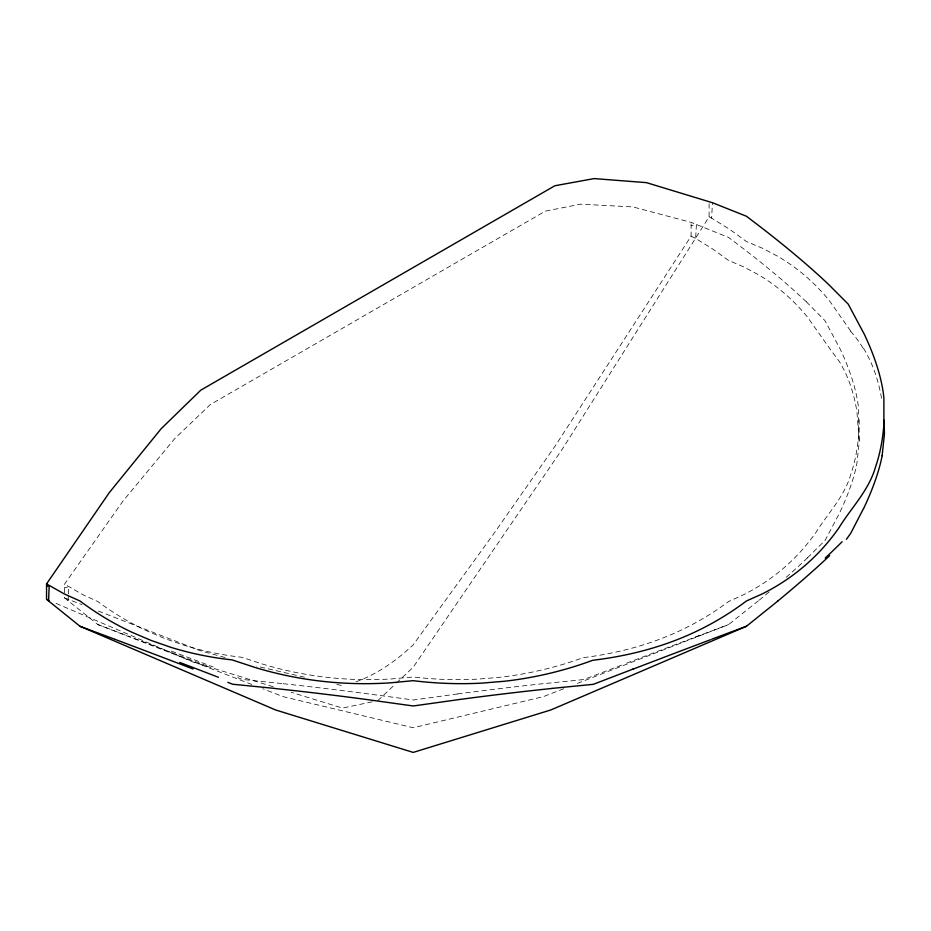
<?xml version="1.0" encoding="UTF-8"?>
<svg xmlns="http://www.w3.org/2000/svg" width="931" height="931" viewBox="0 0 931 931"><rect width="100%" height="100%" fill="white"/><g stroke="black" fill="none" stroke-linecap="round" stroke-linejoin="round"><path stroke-width="0.7" stroke-dasharray="4.66 3.49" d="M251.894 684.518L97.895 624.596L64.542 597.877L64.542 594.025M64.542 592.744L64.542 584.121L122.915 501.157L174.807 438.536L210.301 404.578L545.357 211.139L580.595 204.168L632.882 206.915L691.105 222.369L728.566 237.417L743.508 248.74A360.227 69.127 30.4 0 1 783.797 281.441A356.876 68.487 30.4 0 1 806.269 301.772M356.061 681.795A165.218 95.381 -60 0 0 413.201 644.834L493.418 534.231L555.388 445.681L691.105 236.148L691.105 222.369M806.269 301.772L824.913 320.59L840.134 348.974A357.05 131.411 39 0 1 850.701 374.704A360.39 132.644 39 0 1 858.661 409.233L858.661 434.265A359.657 200.735 44.9 0 1 850.701 474.694C844.324 496.793 827.927 513.225 816.08 532.253A358.412 263.066 47 0 1 783.786 567.957A358.563 263.182 47 0 1 743.52 594.746L728.566 601.566A362.974 315.283 42.1 0 1 679.199 631.043C648.884 645.148 616.206 653.562 583.085 657.67A361.659 340.42 20.2 0 1 499.784 677.291L478.266 679.095A363.323 341.98 20.2 0 1 413.213 676.977L391.532 678.932A358.342 337.359 -20.2 0 1 326.641 677.291A358.237 337.266 -20.2 0 1 263.601 664.385L241.746 657.286A362.927 315.19 -42 0 1 183.523 645.09L165.078 638.654L147.226 631.032A362.38 314.725 -42 0 1 97.86 601.566L82.929 594.769L64.542 584.121M68.114 600.856L68.347 595.27M68.405 593.873L68.696 586.879L64.542 587.612M850.655 331.052L829.8 301.225A352.907 257.491 -54.3 0 0 777.839 256.351L762.477 248.251L746.383 241.501L729.473 229.201L711.633 218.145L712.448 202.714M807.491 557.832L825.157 540.271L839.401 513.342A339.664 112.558 -42.4 0 0 856.916 463.359L859.197 442.469L856.986 412.165A339.687 185.525 -49.4 0 0 839.401 361.612C828.299 347.042 818.209 331.995 807.468 317.134A339.64 248.065 -52.7 0 0 758.3 274.645L743.764 266.906L728.531 260.412L712.529 248.88L695.643 238.487L696.411 224.464L691.105 225.861M709.096 203.68L709.108 216.818L562.766 448.405L413.213 667.224L396.559 682.947M377.823 700.636L395.512 683.936M758.369 600.821L728.612 624.55L574.543 684.506M563.732 688.719L543.46 696.609L413.213 727.751L282.954 696.609L262.693 688.719M621.675 665.106L583.667 679.549L544.635 683.552M695.713 636.99L728.612 624.55M372.156 701.834L342.433 708.084L291.194 692.28M457.563 693.979L413.271 699.984L368.955 693.967A339.664 27.465 7.6 0 0 281.884 683.563M281.825 683.54L242.339 679.444L237.742 677.687M304.449 677.174L256.723 666.2M336.813 684.425L342.433 685.693M225.046 657.507L200.258 650.711L96.789 610.433M273.19 686.729L192.88 661.953L53.207 602.171M97.895 624.596L130.782 637.037M64.542 597.877L82.009 604.685M691.105 236.148L695.643 238.487M709.108 216.818L711.633 218.145M859.185 419.485L859.197 442.469M850.538 331.18A359.703 194.265 -51.4 0 1 863.246 348.508M863.514 348.241A352.954 191.006 -50.7 0 1 882.088 401.657M457.575 693.921A339.71 27.476 -7.6 0 1 544.798 683.482M171.327 651.106A345.797 4.923 21.1 0 1 213.141 666.945M134.378 638.433A339.722 1.466 20.9 0 1 207.148 666.072M626.656 663.128A339.664 1.618 -20.9 0 1 702.905 634.197M807.596 557.785A339.699 50.065 -33.3 0 1 786.195 577.29M769.122 591.941A339.699 50.065 -33.3 0 1 758.462 600.786"/><path stroke-width="1.4" d="M777.909 600.995L746.476 626.26L550.838 709.957L413.213 752.411L275.588 709.957L80.043 626.307L46.55 599.331L46.55 583.912L109.346 492.557L161.214 428.656L200.805 390.159L554.841 185.758L594.153 178.589L646.463 182.651L712.448 202.714L746.418 216.236L762.221 228.293A375.368 66.997 31.2 0 1 804.78 262.973A371.748 66.345 31.2 0 1 828.532 284.397L848.222 304.123L864.317 334.276A371.935 133.552 40 0 1 875.477 361.519A375.542 134.844 40 0 1 883.891 397.874L883.891 424.315A374.774 207.59 46.2 0 1 875.477 467.164C868.798 490.521 851.283 507.721 838.901 527.865A373.482 274.214 48.6 0 1 804.768 565.711A373.645 274.331 48.6 0 1 762.233 593.897L746.429 600.995A378.475 330.109 44.1 0 1 694.27 632.358C662.255 647.289 627.715 656.111 592.71 660.288A376.997 356.899 21.8 0 1 504.683 681.236L481.944 683.121A378.847 358.656 21.8 0 1 413.213 680.677L390.31 682.842A373.412 353.582 -21.8 0 1 321.73 681.236A373.284 353.466 -21.8 0 1 255.129 667.48L232.04 659.881A378.428 330.016 -44 0 1 170.513 647.208L151.031 640.412L132.155 632.347A377.858 329.527 -44 0 1 79.996 600.995L64.216 593.908L46.55 583.912M48.575 601.03L49.18 585.646L46.562 586.204M882.123 455.69L884.45 433.869L883.961 420.137M863.537 508.535L850.666 533.382L846.442 539.27M633.476 668.912L593.326 684.332L552.083 688.393M711.715 639.213L746.476 626.26M274.389 688.381L232.657 684.238L227.804 682.342M80.043 626.307L114.781 639.26M46.55 599.331L49.215 600.472M274.575 688.475A352.93 35.215 7.8 0 1 366.453 699.484L413.271 705.977L460.077 699.414A352.989 35.203 -7.8 0 1 551.99 688.44M179.764 662.465A359.855 11.393 21.6 0 1 218.436 677.291M114.955 639.329A353 7.681 21.4 0 1 193.101 668.993M632.731 669.261A352.93 7.681 -21.4 0 1 710.551 639.713M842.159 541.691A359.89 45.828 -34.6 0 1 825.238 558.03M829.684 555.632A352.977 47.05 -34.1 0 1 777.769 601.054M882.181 455.643A352.93 113.582 -43.4 0 1 863.631 508.489"/></g></svg>
